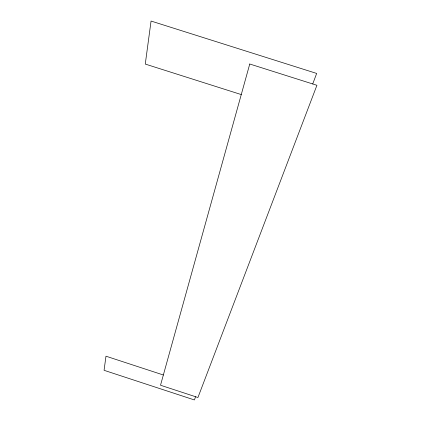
<?xml version="1.0" encoding="UTF-8"?>
<svg xmlns="http://www.w3.org/2000/svg" width="421" height="421" viewBox="0 0 421 421"><rect width="100%" height="100%" fill="white"/><g stroke="black" fill="none" stroke-linecap="round" stroke-linejoin="round"><path stroke-width="0.63" d="M195.597 396.74L194.397 399.95L104.071 370.312L105.971 356.192L163.353 374.995M312.724 83.958L316.66 73.438L151.06 21.05L145.271 64.071L241.27 94.578M249.758 64.013L160.512 385.231L197.944 397.508L316.929 85.289L249.758 64.013"/></g></svg>
